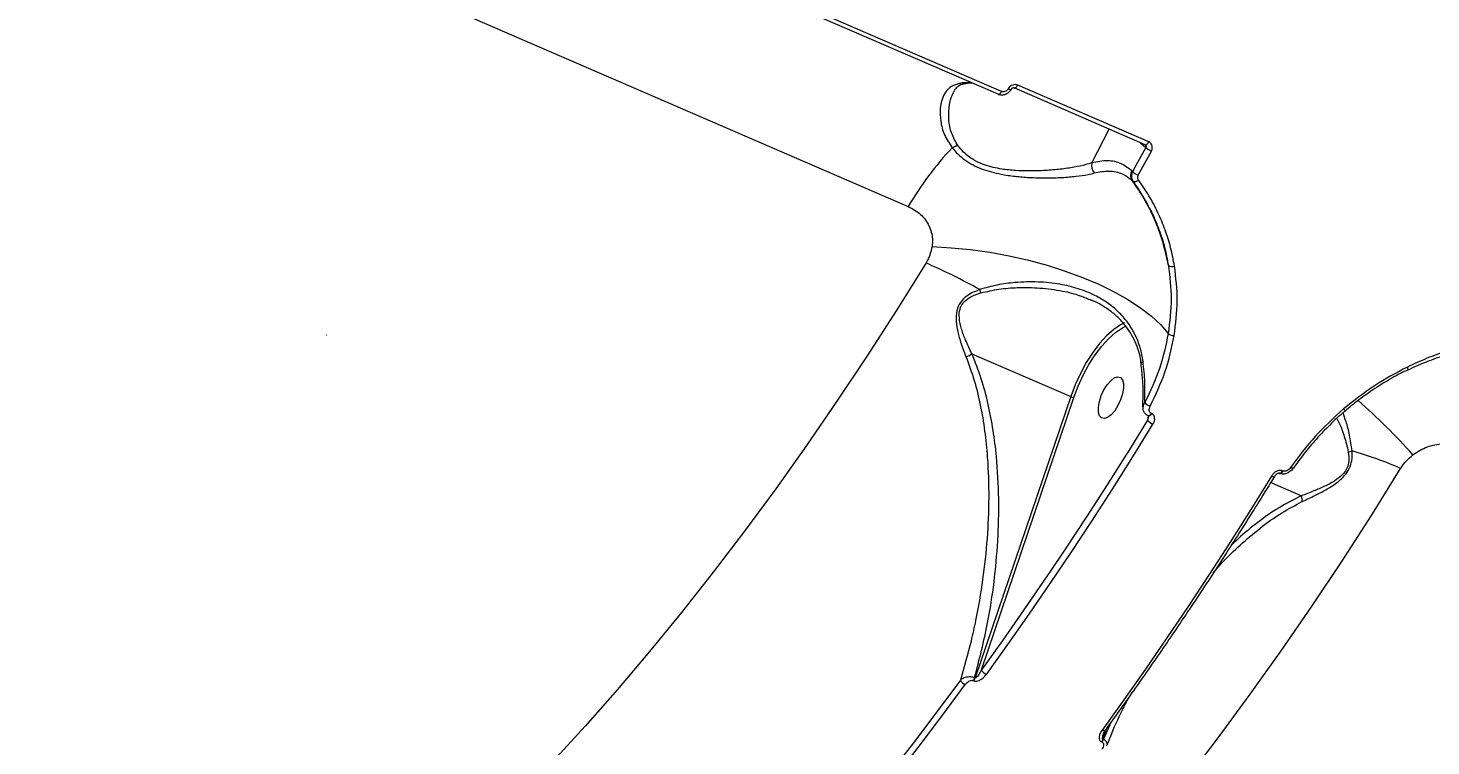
# Model space of a CAD drawing. Header units: millimetres. Extents: x -6901 to 7060, y -7557 to 6158.
# Drawn here: x 2630.1 to 2912.8, y -3413.9 to -3269.2 of the extents above; entities that cross this region are included whole.
import ezdxf

# ---------------------------------------------------------------- set-up
doc = ezdxf.new("R2010")
doc.units = ezdxf.units.MM
for name, color, linetype in [('DIKOM_ОБЪЕКТ', 7, 'Continuous'), ('DIKOM_РАЗМЕР_ЗОНА', 7, 'Continuous'), ('DIKOM_РАЗМЕР_ОБЪЕКТА', 7, 'Continuous')]:
    doc.layers.add(name, color=color, linetype=linetype)
doc.styles.add('style1', font='arial.ttf', dxfattribs={"width": 0.8})
doc.dimstyles.new('1-50', dxfattribs={"dimtxt": 300, "dimasz": 200, "dimexe": 100, "dimexo": 0, "dimgap": 100, "dimtad": 1, "dimtxsty": 'style1', "dimcen": 200, "dimclrd": 7, "dimclre": 7, "dimclrt": 7, "dimadec": 1, "dimazin": 2, "dimtfac": 1, "dimtmove": 0, "dimatfit": 2, "dimfxl": 0, "dimlwd": 25, "dimlwe": 18, "dimarcsym": 0})

# ---------------------------------------------------------------- blocks, each defined once
blk = doc.blocks.new('*D1')
at = {"layer": 'Defpoints', "color": 0, "transparency": 16777216}
for p in [(-4076.66, -462.32), (4983.51, -3127.59), (4983.51, -6854.07)]:
    blk.add_point(p, dxfattribs=at)
at = {"layer": 'DIKOM_РАЗМЕР_ОБЪЕКТА', "color": 7, "lineweight": 18, "transparency": 16777216}
for p, q in [((-4076.66, -462.32), (-4076.66, -6954.07)), ((4983.51, -3127.59), (4983.51, -6954.07))]:
    blk.add_line(p, q, dxfattribs=at)
at = {"layer": 'DIKOM_РАЗМЕР_ОБЪЕКТА', "color": 7, "lineweight": 25, "transparency": 16777216}
blk.add_line((-3876.66, -6854.07), (4783.51, -6854.07), dxfattribs=at)
at = {"layer": 'DIKOM_РАЗМЕР_ОБЪЕКТА', "color": 7, "transparency": 16777216}
for points in [[(-3876.66, -6820.74), (-3876.66, -6887.4), (-4076.66, -6854.07)], [(4783.51, -6820.74), (4783.51, -6887.4), (4983.51, -6854.07)]]:
    blk.add_solid(points, dxfattribs=at)
at = {"layer": 'DIKOM_РАЗМЕР_ОБЪЕКТА', "color": 7, "transparency": 16777216, "insert": (453.43, -6600.9), "char_height": 300, "attachment_point": 5, "style": 'style1'}
blk.add_mtext('9050', dxfattribs=at)
blk = doc.blocks.new('*D2')
at = {"layer": 'Defpoints', "color": 0, "transparency": 16777216}
for p in [(-1102.73, 4151.17), (-5819.23, -4492.42), (4721.24, -4492.42)]:
    blk.add_point(p, dxfattribs=at)
at = {"layer": 'DIKOM_РАЗМЕР_ОБЪЕКТА', "color": 7, "lineweight": 18, "transparency": 16777216}
for p, q in [((-1102.73, 4151.17), (-5919.23, 4151.17)), ((4721.24, -4492.42), (-5919.23, -4492.42))]:
    blk.add_line(p, q, dxfattribs=at)
at = {"layer": 'DIKOM_РАЗМЕР_ОБЪЕКТА', "color": 7, "lineweight": 25, "transparency": 16777216}
blk.add_line((-5819.23, 3951.17), (-5819.23, -4292.42), dxfattribs=at)
at = {"layer": 'DIKOM_РАЗМЕР_ОБЪЕКТА', "color": 7, "transparency": 16777216}
for points in [[(-5852.56, 3951.17), (-5785.89, 3951.17), (-5819.23, 4151.17)], [(-5852.56, -4292.42), (-5785.89, -4292.42), (-5819.23, -4492.42)]]:
    blk.add_solid(points, dxfattribs=at)
at = {"layer": 'DIKOM_РАЗМЕР_ОБЪЕКТА', "color": 7, "transparency": 16777216, "insert": (-6072.4, -170.63), "char_height": 300, "attachment_point": 5, "rotation": 90, "style": 'style1'}
blk.add_mtext('8650', dxfattribs=at)
blk = doc.blocks.new('*D3')
at = {"layer": 'Defpoints', "color": 0, "transparency": 16777216}
for p in [(-1553.27, 6158.28), (-6450.85, -6312.94), (5659.92, -6312.94)]:
    blk.add_point(p, dxfattribs=at)
at = {"layer": 'DIKOM_РАЗМЕР_ЗОНА', "color": 7, "lineweight": 18, "transparency": 16777216}
for p, q in [((-1553.27, 6158.28), (-6550.85, 6158.28)), ((5659.92, -6312.94), (-6550.85, -6312.94))]:
    blk.add_line(p, q, dxfattribs=at)
at = {"layer": 'DIKOM_РАЗМЕР_ЗОНА', "color": 7, "lineweight": 25, "transparency": 16777216}
blk.add_line((-6450.85, 5958.28), (-6450.85, -6112.94), dxfattribs=at)
at = {"layer": 'DIKOM_РАЗМЕР_ЗОНА', "color": 7, "transparency": 16777216}
for points in [[(-6484.18, 5958.28), (-6417.52, 5958.28), (-6450.85, 6158.28)], [(-6484.18, -6112.94), (-6417.52, -6112.94), (-6450.85, -6312.94)]]:
    blk.add_solid(points, dxfattribs=at)
at = {"layer": 'DIKOM_РАЗМЕР_ЗОНА', "color": 7, "transparency": 16777216, "insert": (-6704.02, -77.33), "char_height": 300, "attachment_point": 5, "rotation": 90, "style": 'style1'}
blk.add_mtext('12500', dxfattribs=at)
blk = doc.blocks.new('*D4')
at = {"layer": 'Defpoints', "color": 0, "transparency": 16777216}
for p in [(-5588.2, -1083.32), (7059.54, -2218.88), (7059.54, -7457.08)]:
    blk.add_point(p, dxfattribs=at)
at = {"layer": 'DIKOM_РАЗМЕР_ЗОНА', "color": 7, "lineweight": 18, "transparency": 16777216}
for p, q in [((-5588.2, -1083.32), (-5588.2, -7557.08)), ((7059.54, -2218.88), (7059.54, -7557.08))]:
    blk.add_line(p, q, dxfattribs=at)
at = {"layer": 'DIKOM_РАЗМЕР_ЗОНА', "color": 7, "lineweight": 25, "transparency": 16777216}
blk.add_line((-5388.2, -7457.08), (6859.54, -7457.08), dxfattribs=at)
at = {"layer": 'DIKOM_РАЗМЕР_ЗОНА', "color": 7, "transparency": 16777216}
for points in [[(-5388.2, -7423.74), (-5388.2, -7490.41), (-5588.2, -7457.08)], [(6859.54, -7423.74), (6859.54, -7490.41), (7059.54, -7457.08)]]:
    blk.add_solid(points, dxfattribs=at)
at = {"layer": 'DIKOM_РАЗМЕР_ЗОНА', "color": 7, "transparency": 16777216, "insert": (735.67, -7203.9), "char_height": 300, "attachment_point": 5, "style": 'style1'}
blk.add_mtext('12650', dxfattribs=at)

msp = doc.modelspace()

# ---------------------------------------------------------------- linework, layer by layer
at = {"layer": 'DIKOM_ОБЪЕКТ', "color": 7, "linetype": 'Continuous', "lineweight": 15}
for p, q in [((2518.61, -3180.053), (2807.467, -3305.151)), ((2825.573, -3282.541), (2757.072, -3252.875)), ((2826.287, -3281.97), (2757.787, -3252.304)), ((2855.212, -3292.7), (2828.802, -3281.263)), ((2855.93, -3292.124), (2829.52, -3280.687)), ((2844.459, -3296.332), (2847.952, -3289.556)), ((2854.279, -3292.296), (2855.323, -3293.265)), ((2855.208, -3292.698), (2855.266, -3292.738)), ((2852.69, -3298.128), (2852.489, -3297.942)), ((2852.584, -3299.904), (2852.769, -3300.076)), ((2690.152, -3330.956), (2690.193, -3331.062)), ((2820.3, -3334.845), (2840.2, -3343.463)), ((2854.423, -3336.789), (2854.425, -3336.808)), ((2840.2, -3343.463), (2820.937, -3400.158)), ((2822.202, -3398.518), (2840.846, -3343.643)), ((2855.828, -3347.339), (2855.7, -3348.228)), ((2855.874, -3347.359), (2855.797, -3347.325)), ((2855.851, -3347.343), (2855.852, -3347.342)), ((2856.532, -3346.887), (2856.454, -3346.853)), ((2882.955, -3358.452), (2882.883, -3358.421)), ((2885.073, -3357.869), (2885.068, -3357.876)), ((2886.657, -3363.464), (2880.495, -3360.795)), ((2882.297, -3358.923), (2882.227, -3358.893)), ((2820.545, -3400.686), (2820.645, -3400.729)), ((2820.937, -3400.158), (2820.837, -3400.115)), ((2848.362, -3409.009), (2846.807, -3412.524)), ((2846.706, -3412.48), (2847.488, -3410.217)), ((2846.807, -3412.524), (2846.706, -3412.48)), ((2846.416, -3413.042), (2846.517, -3413.086))]:
    msp.add_line(p, q, dxfattribs=at)
at = {"layer": 'DIKOM_ОБЪЕКТ', "color": 7, "linetype": 'Continuous', "lineweight": 15, "flags": 128}
for points in [[(2825.573, -3282.541), (2825.588, -3282.547), (2825.674, -3282.556), (2825.771, -3282.532), (2825.875, -3282.474), (2825.983, -3282.385), (2826.09, -3282.269), (2826.193, -3282.129), (2826.287, -3281.97)], [(2828.798, -3281.261), (2828.818, -3281.269), (2828.905, -3281.278), (2829.002, -3281.253), (2829.107, -3281.195), (2829.215, -3281.105), (2829.322, -3280.988), (2829.425, -3280.846), (2829.52, -3280.687)], [(2855.323, -3293.265), (2854.995, -3293.874), (2854.667, -3294.483), (2854.338, -3295.091), (2854.01, -3295.7), (2853.68, -3296.307), (2853.351, -3296.915), (2853.021, -3297.521), (2852.69, -3298.128)], [(2855.212, -3292.7), (2855.228, -3292.706), (2855.315, -3292.716), (2855.412, -3292.691), (2855.516, -3292.632), (2855.624, -3292.543), (2855.732, -3292.425), (2855.835, -3292.284), (2855.93, -3292.124)], [(2853.827, -3298.842), (2854.159, -3298.234), (2854.49, -3297.626), (2854.82, -3297.017), (2855.15, -3296.408), (2855.48, -3295.798), (2855.809, -3295.188), (2856.138, -3294.578), (2856.467, -3293.967)], [(2812.265, -3313.232), (2816.092, -3313.444), (2819.985, -3313.829), (2823.905, -3314.381), (2827.815, -3315.098), (2831.674, -3315.97), (2835.446, -3316.99), (2839.093, -3318.148), (2842.578, -3319.432), (2845.868, -3320.829), (2848.93, -3322.325), (2851.734, -3323.907), (2854.252, -3325.558), (2856.459, -3327.261), (2858.334, -3329.001), (2859.858, -3330.76)], [(2811.044, -3316.53), (2805.146, -3325.983), (2799.161, -3335.268), (2793.096, -3344.376), (2786.956, -3353.298), (2780.747, -3362.025), (2774.475, -3370.55), (2768.144, -3378.865), (2761.762, -3386.962), (2755.334, -3394.834), (2748.867, -3402.473), (2742.365, -3409.872), (2735.836, -3417.024)], [(2851.059, -3328.575), (2850.27, -3328.969), (2848.862, -3329.922), (2847.43, -3331.195), (2846.01, -3332.76), (2844.635, -3334.578), (2843.337, -3336.607), (2842.147, -3338.8), (2841.093, -3341.103), (2840.2, -3343.463)], [(2840.846, -3343.643), (2841.712, -3341.355), (2842.735, -3339.121), (2843.888, -3336.995), (2845.147, -3335.028), (2846.481, -3333.264), (2847.857, -3331.747), (2849.245, -3330.512), (2850.611, -3329.589), (2851.373, -3329.208)], [(2854.78, -3336.356), (2854.587, -3336.492), (2854.467, -3336.63), (2854.423, -3336.764), (2854.423, -3336.789)], [(2850.65, -3342.924), (2850.27, -3344.119), (2849.732, -3345.28), (2849.08, -3346.311), (2848.366, -3347.131), (2847.649, -3347.672), (2846.985, -3347.889), (2846.43, -3347.767), (2846.028, -3347.315), (2845.812, -3346.569), (2845.799, -3345.59), (2845.99, -3344.457), (2846.37, -3343.261), (2846.908, -3342.101), (2847.56, -3341.069), (2848.274, -3340.25), (2848.991, -3339.709), (2849.655, -3339.491), (2850.21, -3339.613), (2850.612, -3340.066), (2850.828, -3340.812), (2850.841, -3341.791), (2850.65, -3342.924)], [(2855.797, -3347.325), (2855.849, -3347.339), (2855.988, -3347.319), (2856.144, -3347.225), (2856.303, -3347.066), (2856.454, -3346.853)], [(2855.866, -3347.355), (2855.927, -3347.373), (2856.066, -3347.353), (2856.221, -3347.259), (2856.381, -3347.099), (2856.532, -3346.887)], [(2823.205, -3399.446), (2827.516, -3393.43), (2831.797, -3387.328), (2836.048, -3381.142), (2840.266, -3374.874), (2844.45, -3368.528), (2848.598, -3362.104), (2852.71, -3355.606), (2856.783, -3349.035)], [(2855.7, -3348.228), (2851.636, -3354.783), (2851.465, -3355.057)], [(2851.465, -3355.057), (2847.535, -3361.266), (2843.396, -3367.674), (2839.222, -3374.006), (2835.924, -3378.916)], [(2863.797, -3420.291), (2870.128, -3411.976), (2876.4, -3403.45), (2882.609, -3394.723), (2888.749, -3385.801), (2894.814, -3376.694), (2900.799, -3367.409), (2906.697, -3357.955)], [(2882.226, -3358.892), (2882.276, -3358.906), (2882.415, -3358.887), (2882.571, -3358.793), (2882.732, -3358.634), (2882.883, -3358.421)], [(2882.298, -3358.924), (2882.348, -3358.937), (2882.487, -3358.918), (2882.643, -3358.824), (2882.804, -3358.665), (2882.955, -3358.452)], [(2885.068, -3357.876), (2885.04, -3357.899), (2884.978, -3357.91), (2884.89, -3357.899), (2884.78, -3357.869), (2884.652, -3357.818), (2884.509, -3357.75)], [(2880.651, -3359.508), (2876.512, -3366.181), (2872.334, -3372.78), (2868.117, -3379.302), (2863.863, -3385.744), (2859.575, -3392.104), (2855.253, -3398.38), (2850.9, -3404.569), (2846.517, -3410.668)], [(2881.246, -3359.581), (2881.223, -3359.605), (2881.159, -3359.629), (2881.066, -3359.631), (2880.947, -3359.61), (2880.807, -3359.569), (2880.651, -3359.508)], [(2835.924, -3378.916), (2835.014, -3380.258), (2830.773, -3386.429), (2826.502, -3392.517), (2822.202, -3398.518)], [(2817.96, -3400.591), (2813.239, -3406.968), (2808.489, -3413.237), (2803.711, -3419.394), (2798.907, -3425.438), (2794.081, -3431.365), (2789.233, -3437.174), (2784.366, -3442.861), (2779.481, -3448.424)], [(2780.38, -3449.421), (2785.275, -3443.845), (2790.153, -3438.146), (2795.011, -3432.324), (2799.849, -3426.384), (2804.663, -3420.327), (2809.451, -3414.156), (2814.212, -3407.873), (2818.944, -3401.483)], [(2847.15, -3410.684), (2847.125, -3410.712), (2847.049, -3410.754), (2846.946, -3410.771), (2846.82, -3410.762), (2846.675, -3410.727), (2846.517, -3410.668)]]:
    msp.add_lwpolyline(points, dxfattribs=at)
at = {"layer": 'DIKOM_ОБЪЕКТ', "color": 7, "linetype": 'Continuous', "lineweight": 15}
for centre, radius, start, end in [((2819.773, -3290.319), 10.162, 88.27386, 101.266), ((2818.413, -3278.939), 1.546, 246.1193, 280.28533), ((2828.021, -3280.831), 0.766, 234.9286, 279.17891), ((2865.048, -3338.933), 66.759, 136.88443, 149.60046), ((2815.219, -3290.568), 2.948, 291.8251, 315.16752), ((2858.016, -3290.164), 4.106, 229.02755, 247.83879), ((2846.687, -3296.89), 2.297, 165.95355, 220.93169), ((2854.115, -3298.847), 1.86, 150.89083, 214.63884), ((2855.28, -3295.267), 3.859, 227.85618, 247.89582), ((2853.115, -3299.129), 1.008, 249.93182, 317.45928), ((2761.515, -3430.067), 123.87, 60.84746, 66.43149), ((2860.616, -3315.855), 1.403, 239.0476, 290.92131), ((2832.656, -3317.936), 11.5, 200.09744, 203.63577), ((2861.007, -3329.352), 1.817, 230.76924, 271.83732), ((2815.87, -3326.879), 9.114, 290.74658, 299.07682), ((2907.321, -3337.97), 0.88, 357.40613, 32.62032), ((2841.089, -3341.524), 2.133, 245.38838, 263.47891), ((2856.996, -3342.997), 2.516, 221.9122, 252.05714), ((2810.954, -3443.207), 131.878, 41.86164, 48.63494), ((2896.336, -3345.112), 1.414, 216.38432, 237.0363), ((2857.747, -3346.612), 2.608, 218.2981, 248.32102), ((2895.772, -3351.774), 2.857, 277.57162, 293.55392), ((2874.677, -3430.694), 79.475, 66.24059, 73.75172), ((2819.679, -3399.683), 1.945, 207.86474, 247.77066), ((2818.774, -3399.42), 2.177, 324.44823, 341.39328), ((2818.871, -3399.462), 2.181, 324.46123, 341.38029), ((2823.906, -3397.681), 1.898, 206.17029, 248.35216), ((2844.656, -3411.779), 2.167, 324.33135, 341.11873), ((2844.748, -3411.818), 2.176, 324.36658, 341.08349)]:
    msp.add_arc(centre, radius, start, end, dxfattribs=at)
for points, knots in [([(2817.787, -3280.353), (2817.222, -3280.524), (2816.089, -3280.868), (2814.952, -3282.008), (2814.199, -3283.519), (2813.818, -3285.493), (2813.914, -3287.917), (2814.58, -3290.677), (2815.751, -3292.449), (2816.315, -3293.305)], [0, 0, 0, 0, 0.1316602, 0.2634903, 0.3951435, 0.5268739, 0.6883004, 0.8495385, 1, 1, 1, 1]), ([(2817.31, -3292.646), (2816.857, -3291.798), (2815.906, -3290.014), (2815.535, -3287.231), (2815.692, -3284.774), (2816.089, -3283.04), (2816.521, -3282.3), (2816.651, -3282.077)], [0, 0, 0, 0, 0.2220602, 0.466627, 0.7115361, 0.9134495, 1, 1, 1, 1]), ([(2818.712, -3280.468), (2818.665, -3280.473), (2818.323, -3280.511), (2817.859, -3280.719), (2817.244, -3281.123), (2816.838, -3281.551), (2816.655, -3281.976), (2816.62, -3282.058)], [0, 0, 0, 0, 0.038086, 0.2799169, 0.5713239, 0.9172645, 1, 1, 1, 1]), ([(2820.383, -3280.293), (2819.949, -3280.309), (2819.406, -3280.329), (2818.815, -3280.437), (2818.697, -3280.459)], [0, 0, 0, 0, 0.8000834, 1, 1, 1, 1]), ([(2828.129, -3281.579), (2828.105, -3281.633), (2827.979, -3281.913), (2827.553, -3282.32), (2826.878, -3282.665), (2826.156, -3282.717), (2825.646, -3282.62), (2825.438, -3282.465), (2825.409, -3282.443)], [0, 0, 0, 0, 0.0552224, 0.2875106, 0.5295274, 0.7511729, 0.9654205, 1, 1, 1, 1]), ([(2827.581, -3281.457), (2827.519, -3281.551), (2827.395, -3281.739), (2827.113, -3281.939), (2826.797, -3282.045), (2826.509, -3282.048), (2826.35, -3281.992), (2826.287, -3281.97)], [0, 0, 0, 0, 0.2150695, 0.4301723, 0.6449907, 0.859485, 1, 1, 1, 1]), ([(2829.52, -3280.687), (2829.425, -3280.654), (2829.187, -3280.57), (2828.755, -3280.576), (2828.282, -3280.736), (2827.859, -3281.035), (2827.673, -3281.317), (2827.581, -3281.457)], [0, 0, 0, 0, 0.140626, 0.355099, 0.5698917, 0.7849036, 1, 1, 1, 1]), ([(2828.798, -3281.266), (2828.773, -3281.255), (2828.727, -3281.235), (2828.591, -3281.241), (2828.448, -3281.288), (2828.316, -3281.373), (2828.208, -3281.478), (2828.165, -3281.554), (2828.146, -3281.588)], [0, 0, 0, 0, 0.2168111, 0.4056236, 0.5692447, 0.7205648, 0.8772012, 1, 1, 1, 1]), ([(2816.315, -3293.305), (2816.677, -3293.728), (2817.399, -3294.574), (2818.807, -3295.756), (2820.48, -3296.791), (2822.88, -3297.862), (2825.805, -3298.626), (2829.015, -3299.093), (2832.108, -3299.334), (2835.306, -3299.409), (2838.49, -3299.318), (2841.328, -3299.085), (2843.478, -3298.767), (2844.545, -3298.498), (2844.952, -3298.395)], [0, 0, 0, 0, 0.0610568, 0.1220479, 0.1836224, 0.2451905, 0.3548576, 0.4369239, 0.5190999, 0.622817, 0.7265969, 0.8310874, 0.9355757, 1, 1, 1, 1]), ([(2844.459, -3296.332), (2844.058, -3296.463), (2843.013, -3296.804), (2840.921, -3297.254), (2838.184, -3297.653), (2835.109, -3297.919), (2832.057, -3298.017), (2829.088, -3297.933), (2826.051, -3297.633), (2823.332, -3297.013), (2821.167, -3296.089), (2820.126, -3295.446), (2819.155, -3294.718), (2818.249, -3293.901), (2817.626, -3293.068), (2817.31, -3292.646)], [0, 0, 0, 0, 0.0653896, 0.1703689, 0.2779426, 0.3818115, 0.488411, 0.5695637, 0.6527961, 0.7604198, 0.8151623, 0.8718868, 0.8800469, 0.9392001, 1, 1, 1, 1]), ([(2855.266, -3292.738), (2855.27, -3292.74), (2855.316, -3292.77), (2855.366, -3292.866), (2855.4, -3293.011), (2855.38, -3293.152), (2855.339, -3293.233), (2855.323, -3293.265)], [0, 0, 0, 0, 0.0258437, 0.2913599, 0.5572536, 0.8240618, 1, 1, 1, 1]), ([(2856.467, -3293.967), (2856.512, -3293.868), (2856.628, -3293.619), (2856.676, -3293.187), (2856.574, -3292.734), (2856.324, -3292.349), (2856.061, -3292.199), (2855.93, -3292.124)], [0, 0, 0, 0, 0.1418333, 0.3567699, 0.5713211, 0.7857301, 1, 1, 1, 1]), ([(2852.489, -3297.942), (2851.812, -3297.426), (2850.38, -3296.338), (2847.678, -3295.729), (2845.542, -3296.129), (2844.459, -3296.332)], [0, 0, 0, 0, 0.3069757, 0.6484716, 1, 1, 1, 1]), ([(2844.952, -3298.395), (2845.953, -3298.197), (2847.986, -3297.795), (2850.325, -3298.359), (2851.801, -3299.215), (2852.419, -3299.759), (2852.584, -3299.904)], [0, 0, 0, 0, 0.341498, 0.6929952, 0.918011, 1, 1, 1, 1]), ([(2852.69, -3298.128), (2852.664, -3298.181), (2852.539, -3298.431), (2852.422, -3298.915), (2852.466, -3299.554), (2852.668, -3299.902), (2852.769, -3300.076)], [0, 0, 0, 0, 0.0819194, 0.3880425, 0.6939727, 1, 1, 1, 1]), ([(2853.858, -3299.81), (2853.808, -3299.724), (2853.708, -3299.55), (2853.689, -3299.233), (2853.75, -3298.993), (2853.814, -3298.868), (2853.827, -3298.842)], [0, 0, 0, 0, 0.3056464, 0.6117014, 0.9180632, 1, 1, 1, 1]), ([(2859.895, -3317.058), (2859.55, -3315.438), (2858.855, -3312.179), (2857.163, -3307.702), (2855.108, -3303.56), (2853.428, -3301.127), (2852.584, -3299.904)], [0, 0, 0, 0, 0.2598522, 0.5228365, 0.760227, 1, 1, 1, 1]), ([(2852.769, -3300.076), (2854.113, -3302.11), (2856.148, -3305.193), (2858.041, -3309.792), (2859.189, -3313.374), (2859.662, -3315.842), (2859.895, -3317.058)], [0, 0, 0, 0, 0.3951687, 0.5986703, 0.8021672, 1, 1, 1, 1]), ([(2861.117, -3317.165), (2860.88, -3315.922), (2860.405, -3313.437), (2859.271, -3309.84), (2857.819, -3306.342), (2856.044, -3302.964), (2854.587, -3300.862), (2853.858, -3299.81)], [0, 0, 0, 0, 0.1978348, 0.3954967, 0.5931655, 0.7965892, 1, 1, 1, 1]), ([(2807.467, -3305.151), (2808.337, -3305.63), (2810.062, -3306.579), (2811.736, -3308.901), (2812.424, -3311.226), (2812.307, -3312.704), (2812.265, -3313.232)], [0, 0, 0, 0, 0.2885638, 0.5716194, 0.8470305, 1, 1, 1, 1]), ([(2812.265, -3313.232), (2812.039, -3314.165), (2811.79, -3315.196), (2811.212, -3316.25), (2811.101, -3316.434), (2811.044, -3316.53)], [0, 0, 0, 0, 0.8217794, 0.9078581, 1, 1, 1, 1]), ([(2859.895, -3317.058), (2860.168, -3319.291), (2860.722, -3323.811), (2860.148, -3328.426), (2859.858, -3330.76)], [0, 0, 0, 0, 0.4941727, 1, 1, 1, 1]), ([(2861.065, -3331.168), (2861.359, -3328.838), (2861.955, -3324.123), (2861.398, -3319.502), (2861.117, -3317.165)], [0, 0, 0, 0, 0.4941673, 1, 1, 1, 1]), ([(2821.857, -3321.888), (2821.088, -3322.2), (2819.751, -3322.744), (2818.163, -3324.068), (2817.236, -3325.736), (2817.002, -3327.813), (2817.308, -3330.094), (2818.037, -3332.667), (2818.72, -3334.425), (2819.099, -3335.402)], [0, 0, 0, 0, 0.1491158, 0.2596212, 0.3716426, 0.4987619, 0.6525338, 0.8069717, 1, 1, 1, 1]), ([(2854.78, -3336.356), (2854.619, -3335.446), (2854.293, -3333.602), (2853.278, -3331.045), (2851.883, -3328.678), (2850.046, -3326.507), (2847.773, -3324.589), (2844.975, -3322.924), (2841.718, -3321.622), (2837.881, -3320.705), (2833.602, -3320.27), (2829.347, -3320.39), (2825.379, -3320.881), (2823.036, -3321.551), (2821.857, -3321.888)], [0, 0, 0, 0, 0.0667258, 0.1352486, 0.2049095, 0.2761788, 0.3547316, 0.4350098, 0.5258176, 0.6185689, 0.7247449, 0.8332658, 0.9160271, 1, 1, 1, 1]), ([(2822.121, -3322.547), (2823.32, -3322.274), (2825.738, -3321.724), (2829.742, -3321.429), (2834.057, -3321.481), (2838.309, -3322.069), (2841.766, -3322.913), (2843.589, -3323.723), (2844.306, -3324.041)], [0, 0, 0, 0, 0.1582757, 0.3191383, 0.5185512, 0.7217332, 0.8907549, 1, 1, 1, 1]), ([(2820.3, -3334.845), (2819.857, -3333.927), (2819.067, -3332.29), (2818.155, -3329.892), (2817.684, -3327.788), (2817.755, -3325.98), (2818.26, -3324.925), (2818.934, -3324.086), (2820.108, -3323.202), (2821.38, -3322.788), (2822.121, -3322.547)], [0, 0, 0, 0, 0.201043, 0.3583987, 0.514947, 0.6385048, 0.7217735, 0.7449556, 0.8512694, 1, 1, 1, 1]), ([(2854.393, -3336.811), (2854.356, -3336.485), (2854.24, -3335.457), (2853.771, -3333.814), (2853.007, -3331.897), (2851.962, -3330.091), (2850.661, -3328.407), (2849.098, -3326.873), (2847.267, -3325.521), (2845.661, -3324.559), (2844.613, -3324.133), (2844.316, -3324.013)], [0, 0, 0, 0, 0.0535334, 0.1687947, 0.2878294, 0.4102811, 0.5374577, 0.6689237, 0.8045353, 0.9446224, 1, 1, 1, 1]), ([(2859.858, -3330.76), (2859.365, -3333.116), (2858.368, -3337.887), (2856.214, -3342.395), (2855.124, -3344.677)], [0, 0, 0, 0, 0.4938206, 1, 1, 1, 1]), ([(2856.221, -3345.39), (2857.311, -3343.116), (2859.517, -3338.512), (2860.545, -3333.636), (2861.065, -3331.168)], [0, 0, 0, 0, 0.493882, 1, 1, 1, 1]), ([(2928.056, -3331.944), (2926.716, -3332.077), (2924.034, -3332.344), (2920.014, -3333.15), (2915.992, -3334.26), (2911.985, -3335.68), (2909.37, -3336.891), (2908.062, -3337.496)], [0, 0, 0, 0, 0.1976824, 0.3953868, 0.5930914, 0.7965448, 1, 1, 1, 1]), ([(2927.626, -3332.706), (2927.452, -3332.715), (2926.02, -3332.793), (2923.306, -3333.213), (2919.507, -3333.983), (2915.718, -3335.053), (2911.99, -3336.415), (2909.489, -3337.439), (2908.271, -3338.074), (2908.239, -3338.091)], [0, 0, 0, 0, 0.0266936, 0.2187398, 0.4120445, 0.6061776, 0.8006277, 0.9947003, 1, 1, 1, 1]), ([(2819.099, -3335.402), (2819.685, -3336.986), (2820.858, -3340.155), (2822.048, -3345.2), (2822.916, -3350.381), (2823.54, -3356.622), (2823.768, -3363.854), (2823.424, -3372.101), (2822.537, -3380.374), (2821.34, -3387.263), (2819.854, -3394.021), (2818.713, -3397.98), (2817.96, -3400.591)], [0, 0, 0, 0, 0.0776008, 0.1552642, 0.2354709, 0.3156973, 0.4385189, 0.5613763, 0.6872843, 0.8131991, 0.8767646, 1, 1, 1, 1]), ([(2820.837, -3400.115), (2821.782, -3396.435), (2823.412, -3390.088), (2824.825, -3380.834), (2825.598, -3372.483), (2825.796, -3364.018), (2825.405, -3356.569), (2824.625, -3350.249), (2823.629, -3345.013), (2822.281, -3339.817), (2820.96, -3336.502), (2820.3, -3334.845)], [0, 0, 0, 0, 0.1721646, 0.2969448, 0.4217214, 0.5495766, 0.6773945, 0.7569485, 0.8364863, 0.9182728, 1, 1, 1, 1]), ([(2854.706, -3345.486), (2854.747, -3344.786), (2854.851, -3342.968), (2854.753, -3340.059), (2854.495, -3337.841), (2854.373, -3336.793)], [0, 0, 0, 0, 0.2479785, 0.6444248, 1, 1, 1, 1]), ([(2855.124, -3344.677), (2855.162, -3343.318), (2855.238, -3340.585), (2854.933, -3337.77), (2854.78, -3336.356)], [0, 0, 0, 0, 0.4974, 1, 1, 1, 1]), ([(2908.062, -3337.496), (2905.815, -3338.686), (2901.267, -3341.093), (2897.236, -3344.319), (2895.198, -3345.95)], [0, 0, 0, 0, 0.494178, 1, 1, 1, 1]), ([(2908.219, -3338.046), (2907.69, -3338.296), (2905.973, -3339.107), (2903.174, -3340.736), (2899.86, -3342.92), (2897.327, -3344.797), (2895.959, -3345.993), (2895.585, -3346.32)], [0, 0, 0, 0, 0.1163996, 0.3781738, 0.6399596, 0.9014893, 1, 1, 1, 1]), ([(2855.124, -3344.677), (2854.995, -3344.86), (2854.808, -3345.125), (2854.811, -3345.404), (2854.811, -3345.491)], [0, 0, 0, 0, 0.6880533, 1, 1, 1, 1]), ([(2855.806, -3347.306), (2855.646, -3347.228), (2855.305, -3347.062), (2854.967, -3346.589), (2854.773, -3346.058), (2854.784, -3345.695), (2854.79, -3345.525)], [0, 0, 0, 0, 0.2373864, 0.5047945, 0.7672017, 1, 1, 1, 1]), ([(2855.856, -3347.579), (2855.862, -3347.519), (2855.873, -3347.41), (2855.858, -3347.368), (2855.851, -3347.349)], [0, 0, 0, 0, 0.5462275, 1, 1, 1, 1]), ([(2856.454, -3346.853), (2856.405, -3346.827), (2856.278, -3346.76), (2856.121, -3346.564), (2856.018, -3346.244), (2856.032, -3345.827), (2856.158, -3345.537), (2856.221, -3345.39)], [0, 0, 0, 0, 0.1011095, 0.2613707, 0.4607299, 0.7266407, 1, 1, 1, 1]), ([(2856.783, -3349.035), (2856.893, -3348.819), (2857.102, -3348.41), (2857.156, -3347.809), (2857.036, -3347.348), (2856.816, -3347.043), (2856.618, -3346.934), (2856.532, -3346.887)], [0, 0, 0, 0, 0.2791485, 0.5293855, 0.7216321, 0.8794108, 1, 1, 1, 1]), ([(2895.198, -3345.95), (2893.23, -3347.742), (2889.245, -3351.37), (2886.101, -3355.605), (2884.509, -3357.75)], [0, 0, 0, 0, 0.4937616, 1, 1, 1, 1]), ([(2895.581, -3346.316), (2895.36, -3346.495), (2894.124, -3347.501), (2892.034, -3349.517), (2889.344, -3352.36), (2887.013, -3355.157), (2885.684, -3357.046), (2885.096, -3357.884)], [0, 0, 0, 0, 0.053748, 0.3013075, 0.550362, 0.8008074, 1, 1, 1, 1]), ([(2896.914, -3354.393), (2896.761, -3353.309), (2896.45, -3351.112), (2895.741, -3348.546), (2895.275, -3347.301), (2895.065, -3346.739)], [0, 0, 0, 0, 0.3487187, 0.706129, 1, 1, 1, 1]), ([(2855.852, -3347.579), (2855.847, -3347.629), (2855.824, -3347.852), (2855.754, -3348.064), (2855.7, -3348.228)], [0, 0, 0, 0, 0.2262116, 1, 1, 1, 1]), ([(2893.85, -3347.859), (2894.023, -3348.202), (2894.53, -3349.208), (2895.387, -3351.432), (2895.893, -3353.542), (2896.148, -3354.606)], [0, 0, 0, 0, 0.2039715, 0.5982969, 1, 1, 1, 1]), ([(2909.171, -3355.201), (2909.654, -3354.864), (2911.007, -3353.92), (2913.63, -3353.03), (2916.825, -3352.816), (2918.741, -3353.444), (2919.709, -3353.76)], [0, 0, 0, 0, 0.152964, 0.4283706, 0.7114392, 1, 1, 1, 1]), ([(2896.148, -3354.606), (2896.226, -3355.203), (2896.358, -3356.226), (2896.005, -3357.76), (2895.425, -3358.684), (2894.632, -3359.574), (2893.348, -3360.551), (2891.356, -3361.575), (2889.053, -3362.553), (2887.502, -3363.143), (2886.657, -3363.464)], [0, 0, 0, 0, 0.1504135, 0.2579349, 0.3421082, 0.3655873, 0.4905496, 0.6470462, 0.8079136, 1, 1, 1, 1]), ([(2886.865, -3364.612), (2887.71, -3364.21), (2889.272, -3363.467), (2891.61, -3362.272), (2893.653, -3361.009), (2895.352, -3359.566), (2896.433, -3357.965), (2896.957, -3356.18), (2896.929, -3355.045), (2896.914, -3354.393)], [0, 0, 0, 0, 0.1839833, 0.3401589, 0.4956543, 0.624185, 0.7374679, 0.8492098, 1, 1, 1, 1]), ([(2906.697, -3357.955), (2906.727, -3357.907), (2907.056, -3357.377), (2907.799, -3356.382), (2908.708, -3355.6), (2909.171, -3355.201)], [0, 0, 0, 0, 0.0468106, 0.5142557, 1, 1, 1, 1]), ([(2882.883, -3358.421), (2882.76, -3358.383), (2882.515, -3358.309), (2882.056, -3358.367), (2881.529, -3358.587), (2881.018, -3358.987), (2880.767, -3359.343), (2880.651, -3359.508)], [0, 0, 0, 0, 0.1522738, 0.3040409, 0.5080052, 0.7732227, 1, 1, 1, 1]), ([(2885.057, -3357.868), (2885.009, -3357.943), (2884.791, -3358.277), (2884.262, -3358.711), (2883.527, -3359.032), (2882.851, -3359.106), (2882.472, -3358.972), (2882.304, -3358.913)], [0, 0, 0, 0, 0.0843983, 0.379057, 0.6203104, 0.8316019, 1, 1, 1, 1]), ([(2884.509, -3357.75), (2884.405, -3357.879), (2884.198, -3358.135), (2883.804, -3358.391), (2883.434, -3358.51), (2883.152, -3358.519), (2883.011, -3358.471), (2882.955, -3358.452)], [0, 0, 0, 0, 0.2717864, 0.5388015, 0.7375424, 0.8965926, 1, 1, 1, 1]), ([(2881.246, -3359.581), (2880.228, -3361.231), (2877.278, -3366.014), (2872.334, -3373.822), (2866.392, -3382.947), (2860.379, -3391.912), (2854.406, -3400.555), (2849.982, -3406.776), (2847.591, -3410.076), (2847.15, -3410.684)], [0, 0, 0, 0, 0.0925189, 0.2683165, 0.4441193, 0.6199263, 0.7957352, 0.9623011, 1, 1, 1, 1]), ([(2882.226, -3358.892), (2882.226, -3358.892), (2882.23, -3358.895), (2882.224, -3358.891), (2882.195, -3358.887), (2882.135, -3358.89), (2882.047, -3358.908), (2881.912, -3358.956), (2881.71, -3359.07), (2881.457, -3359.278), (2881.324, -3359.475), (2881.251, -3359.584)], [0, 0, 0, 0, 0.0069499, 0.0673513, 0.1224179, 0.1751001, 0.2325041, 0.3277987, 0.4726414, 0.7081748, 1, 1, 1, 1]), ([(2886.663, -3363.469), (2885.154, -3364.229), (2882.117, -3365.758), (2877.904, -3368.753), (2874.71, -3371.327), (2873.009, -3372.987), (2872.553, -3373.432)], [0, 0, 0, 0, 0.2964836, 0.5965642, 0.8918583, 1, 1, 1, 1]), ([(2886.657, -3363.464), (2886.658, -3363.464), (2886.66, -3363.465), (2886.662, -3363.467), (2886.663, -3363.469), (2886.663, -3363.469)], [0, 0, 0, 0, 0.4201167, 0.7726515, 1, 1, 1, 1]), ([(2886.865, -3364.612), (2886.866, -3364.582), (2886.87, -3364.42), (2886.838, -3364.05), (2886.725, -3363.676), (2886.663, -3363.469)], [0, 0, 0, 0, 0.0927414, 0.4978476, 1, 1, 1, 1]), ([(2868.902, -3379.049), (2869.467, -3378.372), (2871.166, -3376.336), (2874.345, -3373.338), (2878.351, -3369.898), (2882.508, -3366.898), (2885.469, -3365.344), (2886.865, -3364.612)], [0, 0, 0, 0, 0.1113148, 0.3350055, 0.5586359, 0.7919024, 1, 1, 1, 1]), ([(2820.837, -3400.115), (2820.729, -3400.078), (2820.491, -3399.996), (2820.033, -3399.936), (2819.481, -3399.954), (2818.818, -3400.097), (2818.299, -3400.331), (2818.038, -3400.532), (2817.96, -3400.591)], [0, 0, 0, 0, 0.1137301, 0.249365, 0.4227374, 0.6135114, 0.8848449, 1, 1, 1, 1]), ([(2818.944, -3401.483), (2819.117, -3401.281), (2819.368, -3400.989), (2819.818, -3400.731), (2820.12, -3400.638), (2820.368, -3400.627), (2820.491, -3400.668), (2820.545, -3400.686)], [0, 0, 0, 0, 0.4299526, 0.6257475, 0.7881001, 0.9052394, 1, 1, 1, 1]), ([(2820.645, -3400.729), (2820.732, -3400.758), (2820.925, -3400.82), (2821.319, -3400.8), (2821.812, -3400.648), (2822.484, -3400.253), (2822.938, -3399.806), (2823.179, -3399.481), (2823.205, -3399.446)], [0, 0, 0, 0, 0.0933671, 0.2087272, 0.3720781, 0.5792953, 0.9536578, 1, 1, 1, 1]), ([(2822.202, -3398.518), (2822.042, -3398.837), (2821.81, -3399.299), (2821.446, -3399.808), (2821.225, -3400.049), (2821.072, -3400.152), (2820.984, -3400.171), (2820.953, -3400.162), (2820.937, -3400.158)], [0, 0, 0, 0, 0.4958964, 0.7197261, 0.8702465, 0.9510097, 0.9759147, 1, 1, 1, 1]), ([(2851.868, -3404.084), (2851.428, -3404.937), (2850.084, -3407.543), (2848.611, -3410.804), (2847.672, -3413.251), (2847.447, -3413.837)], [0, 0, 0, 0, 0.2700165, 0.8253982, 1, 1, 1, 1]), ([(2846.517, -3410.668), (2846.359, -3410.918), (2846.057, -3411.396), (2845.897, -3412.076), (2845.963, -3412.566), (2846.137, -3412.878), (2846.323, -3412.987), (2846.416, -3413.042)], [0, 0, 0, 0, 0.3089372, 0.5923604, 0.7697673, 0.8845083, 1, 1, 1, 1]), ([(2846.706, -3412.48), (2846.693, -3412.472), (2846.664, -3412.454), (2846.63, -3412.39), (2846.599, -3412.22), (2846.647, -3411.81), (2846.794, -3411.464), (2846.892, -3411.232)], [0, 0, 0, 0, 0.0376092, 0.0839188, 0.1681918, 0.4411801, 1, 1, 1, 1]), ([(2847.483, -3413.849), (2847.525, -3413.682), (2847.597, -3413.39), (2847.422, -3413.005), (2847.164, -3412.721), (2846.928, -3412.59), (2846.807, -3412.524)], [0, 0, 0, 0, 0.3482279, 0.6068027, 0.7979534, 1, 1, 1, 1]), ([(2847.169, -3410.693), (2847.121, -3410.747), (2846.948, -3410.944), (2846.879, -3411.15), (2846.829, -3411.3)], [0, 0, 0, 0, 0.2760451, 1, 1, 1, 1]), ([(2846.517, -3413.086), (2846.577, -3413.121), (2846.697, -3413.191), (2846.808, -3413.389), (2846.847, -3413.693), (2846.743, -3414.114), (2846.554, -3414.408), (2846.454, -3414.563)], [0, 0, 0, 0, 0.1190114, 0.2374259, 0.4123404, 0.6910349, 1, 1, 1, 1])]:
    msp.add_open_spline(points, degree=3, knots=knots, dxfattribs=at)

# ---------------------------------------------------------------- dimensions: what is measured, and where the dimension line sits
at = {"layer": 'DIKOM_РАЗМЕР_ЗОНА'}
dim = msp.add_linear_dim(base=(-6450.85, -6312.937), p1=(-1553.272, 6158.285), p2=(5659.925, -6312.937), angle=90, text='12500', dimstyle='1-50', dxfattribs=at)
dim.commit()
dim.dimension.update_dxf_attribs({"geometry": '*D3', "text_midpoint": (-6450.85, -77.326), "dimtype": 160})
dim = msp.add_linear_dim(base=(7059.538, -7457.077), p1=(-5588.199, -1083.325), p2=(7059.538, -2218.883), text='12650', dimstyle='1-50', dxfattribs=at)
dim.commit()
dim.dimension.update_dxf_attribs({"geometry": '*D4', "text_midpoint": (735.669, -7457.077), "dimtype": 160})
at = {"layer": 'DIKOM_РАЗМЕР_ОБЪЕКТА'}
dim = msp.add_linear_dim(base=(-5819.225, -4492.425), p1=(-1102.732, 4151.169), p2=(4721.24, -4492.425), angle=90, text='8650', dimstyle='1-50', dxfattribs=at)
dim.commit()
dim.dimension.update_dxf_attribs({"geometry": '*D2', "text_midpoint": (-5819.225, -170.628), "dimtype": 160})
dim = msp.add_linear_dim(base=(4983.514, -6854.07), p1=(-4076.663, -462.325), p2=(4983.514, -3127.595), text='9050', dimstyle='1-50', dxfattribs=at)
dim.commit()
dim.dimension.update_dxf_attribs({"geometry": '*D1', "text_midpoint": (453.425, -6854.07), "dimtype": 160})

doc.saveas('drawing.dxf')
